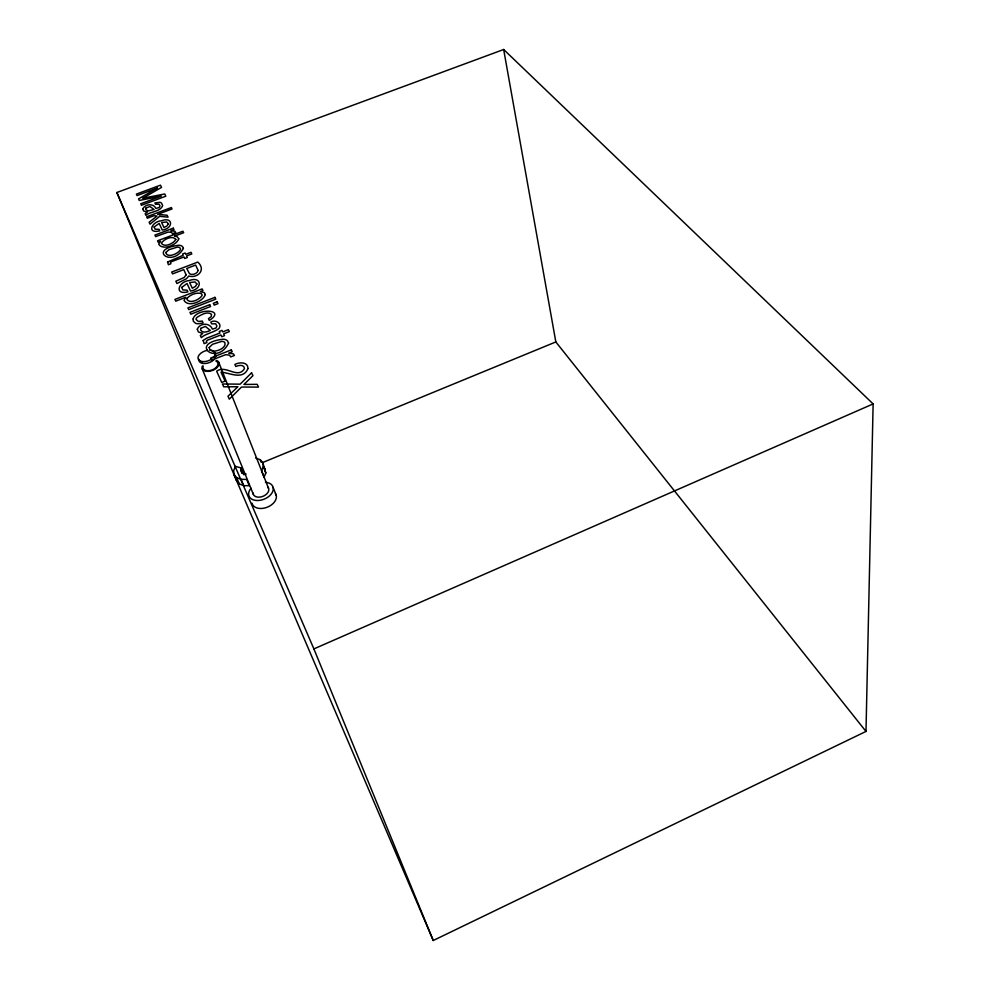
<?xml version="1.0" encoding="UTF-8"?>
<svg xmlns="http://www.w3.org/2000/svg" width="990" height="990" viewBox="0 0 990 990"><rect width="100%" height="100%" fill="white"/><g stroke="black" fill="none" stroke-linecap="round" stroke-linejoin="round"><path stroke-width="1.49" d="M865.99 731.424L873.13 403.92L503.663 49.5L116.87 192.506L233.888 474.358L433.249 940.5L865.99 731.424L555.836 341.946L503.663 49.5M246.126 474.111L241.746 472.44L240.892 467.899L235.496 466.352L233.652 470.584L234.048 474.544L236.66 480.831L239.271 483.912L243.689 485.632L249.257 485.706L246.683 479.407L241.102 479.333L236.66 477.625L234.048 474.544M262.833 462.714L265.815 472.96L264.058 477.217L261.558 470.894L263.34 466.637L262.833 462.714L260.172 459.694L255.742 458.048M433.249 940.5L313.892 648.908L873.13 403.92M262.387 462.639L555.836 341.946M263.538 467.008L265.308 469.025M116.87 192.506L313.892 648.908M236.66 477.625L239.271 483.912M241.102 479.333L243.689 485.632M202.22 368.874L253.403 494.468M241.325 468.542L243.899 474.829L240.892 467.899M241.003 469.607L242.55 473.381M240.966 470.646L241.993 473.158M218.74 362.328L268.488 488.206M263.34 466.637L265.815 472.96M260.172 459.694L261.162 462.219M273.141 487.464L276.284 495.47M236.387 478.195L236.66 480.831M275.369 493.478A12.771 8.415 -21.5 0 1 267.572 507.078A12.771 8.415 -21.5 0 1 252.017 503.18M216.55 360.41A8.885 5.198 -20.3 0 1 218.345 365.916A8.885 5.198 -20.3 0 1 210.412 371.064L208.197 371.374A8.885 5.198 -20.3 0 1 202.282 366.065M267.659 487.055A8.168 5.346 -21.5 0 1 267.832 492.599A8.168 5.346 -21.5 0 1 261.1 496.893L259.058 497.166A8.168 5.346 -21.5 0 1 253.106 493.094M215.857 361.004A7.871 4.604 -20.3 0 1 216.637 366.981A7.871 4.604 -20.3 0 1 207.232 370.706A7.871 4.604 -20.3 0 1 203.222 366.003M265.431 482.303A12.845 8.403 -21.5 0 1 272.002 492.958A12.845 8.403 -21.5 0 1 254.492 500.21A12.845 8.403 -21.5 0 1 251.064 488.243M201.911 362.402A7.908 4.591 -20.2 0 1 199.992 360.682M214.422 351.858A8.947 5.185 -20.2 0 1 213.518 357.44M211.971 358.825A8.947 5.185 -20.2 0 1 198.347 359.321A8.947 5.185 -20.2 0 1 207.516 350.299M209.682 350.126A8.947 5.185 -20.2 0 1 213.258 350.93M214.013 352.848A8.935 5.185 -20.2 0 1 215.87 356.375M215.35 357.873A8.935 5.185 -20.2 0 1 205.314 363.528A8.935 5.185 -20.2 0 1 198.829 359.172M197.307 329.187L198.334 331.922L202.715 333.494L200.327 335.499L201.329 337.652C205.091 333.754 213.679 332.689 219.124 328.371C222.441 323.247 215.028 319.151 210.821 322.096L211.637 323.841L215.647 323.767L216.934 326.081L215.969 328.049L212.38 329.125C209.843 322.369 199.757 322.913 197.307 329.187M228.591 343.072C217.194 366.634 187.927 343.258 223.307 339.199A9.096 5.247 -19.7 0 1 227.49 340.845L228.591 343.072M186.095 274.849L184.202 277.472L175.861 281.197L176.913 283.511L186.467 278.735L188.731 276.049C197.394 278.586 206.564 270.022 197.802 262.065L171.715 272.04L172.557 273.896L183.781 269.602L186.095 274.849M183.41 248.403C172.223 268.339 147.003 249.233 178.806 245.273A8.267 4.319 -19.2 0 1 182.506 246.56L183.41 248.403M142.808 208.84L143.587 210.969L147.337 212.108L145.159 213.741L145.951 215.399C149.527 211.464 160.219 212.157 162.694 205.586L161.432 202.975L159.959 202.269L154.886 202.95L155.517 204.299L159.019 204.15L160.034 205.945L159.105 207.516L155.937 208.445C153.425 202.95 145.258 204.014 142.808 208.84M181.715 287.422L182.816 289.909L187.085 290.157L187.877 291.877C173.46 295.354 179.103 281.098 189.09 280.615C201.997 275.567 202.715 289.389 190.526 291.023L187.023 283.474L181.715 287.422M178.769 238.8C176.628 245.248 162.533 250.767 158.66 244.122L160.578 241.337L158.202 242.241L157.546 240.793L182.927 231.215L183.657 232.712L174.488 236.177L177.086 236.635L178.769 238.8M198.099 270.456C197.48 273.735 192.332 275.468 189.548 273.822L186.739 268.463L195.661 265.06L198.099 270.456M209.187 347.552C209.954 355.286 227.947 348.777 224.668 342.305A5.037 2.908 -19.7 0 0 221.587 341.439L212.516 344.297L209.187 347.552M205.314 294.525C203.235 301.492 187.939 307.89 184.016 300.267L185.736 297.309L175.725 301.17L174.945 299.401L202.146 288.907L202.95 290.602L200.376 291.592L204.249 292.594L205.314 294.525M193.124 318.941L193.285 321.144L195.451 323.247A7.363 4.133 -19.7 0 0 199.398 323.668L203.099 322.864L202.269 321.057L198.334 321.49L196.032 319.423A4.418 2.475 -19.7 0 1 197.27 317.184C201.081 314.894 207.492 310.835 211.526 314.35L211.179 316.689L208.469 318.644L209.311 320.438C227.254 308.892 195.884 307.89 193.124 318.941M154.131 226.982L155.108 229.173L159.081 229.333L159.774 230.831C146.124 234.098 152.064 221.253 161.184 220.857C173.349 216.154 173.572 228.579 162.261 230.051L159.18 223.418L154.131 226.982M165.813 252.5C167.038 258.724 178.918 253.576 180.588 249.282L179.92 247.834A4.579 2.401 -19.2 0 0 177.185 247.166L168.919 249.715L165.813 252.5M196.899 283.994L195.451 286.432L192.295 288.238L189.635 282.534L195.03 281.952L196.899 283.994M175.812 239.407C173.856 243.392 164.117 248.02 161.407 243.206C163.672 239.233 172.569 235.001 175.812 239.407M168.362 223.74L166.951 225.93L163.969 227.564L161.63 222.54L166.679 221.958L168.362 223.74M187.085 298.275L186.838 299.19C189.808 304.425 200.017 299.5 202.183 295.243L201.378 293.572C196.515 292.075 190.476 294.661 187.085 298.275M247.97 368.552C243.045 380.568 229.668 372.686 221.005 372.166L225.101 381.113L221.735 382.449L216.649 371.213C225.794 364.308 237.885 379.702 244.481 368.577C244.283 364.122 238.541 365.199 235.83 366.498L234.853 364.444C239.209 362.031 248.106 361.709 247.97 368.552M203.16 340.498L204.15 343.641L206.861 342.577L206.365 341.092L207.603 340.127L220.881 334.917L221.735 336.724L224.532 335.635L223.666 333.816L229.321 331.601L228.393 329.682L222.75 331.897L222.02 330.375L219.248 331.464L219.966 332.986L206.526 338.258L203.16 340.498M200.809 328.346L200.611 330.078C202.74 333.568 207.405 331.774 210.288 330.425L205.388 326.428L200.809 328.346M167.57 262.016L168.387 264.701L170.899 263.736L170.478 262.474L171.654 261.62L183.967 256.93L184.697 258.477L187.283 257.487L186.541 255.94L191.8 253.947L191.008 252.314L185.761 254.306L185.142 253.007L182.568 253.985L183.187 255.284L167.57 262.016M145.901 208.098L145.641 209.472L148.017 210.957L154.056 209.509L149.96 206.477L145.901 208.098M251.571 372.822L240.162 384.157L222.441 383.996L223.703 386.793L237.872 386.743L227.985 396.223L229.309 399.168L241.523 387.041L258.501 387.115L257.153 384.33L243.936 384.454L252.957 375.68L251.571 372.822M159.699 216.315L150.022 224.173L149.143 222.243L157.002 216.055L154.094 215.684L147.324 218.221L146.668 216.785L171.344 207.554L172.025 208.964L157.695 214.335L167.162 215.276L168.065 217.169L159.699 216.315M157.398 188.001L138.563 198.879L139.268 200.45L161.321 196.144L140.766 203.754L141.459 205.276L165.825 196.193L164.748 193.966L142.671 198.285L161.543 187.382L160.467 185.167L136.397 194.102L137.066 195.587L157.398 188.001M231.326 349.891L210.684 358.046L211.588 360.038L225.658 354.705L229.482 355.076L230.744 356.92L234.42 355.46L233.306 353.826L228.653 353.17L232.217 351.759L231.326 349.891M214.941 297.359L187.927 307.841L188.744 309.635L215.795 299.141L214.941 297.359M209.682 304.697L189.981 312.357L190.81 314.201L210.548 306.529L209.682 304.697M217.095 301.826L213.345 303.274L214.224 305.106L217.986 303.645L217.095 301.826M173.299 228.158L154.96 235.063L155.653 236.61L168.151 232.081L171.468 232.279L172.483 233.714L175.75 232.477L174.846 231.215L170.825 230.806L173.993 229.606L173.299 228.158"/></g></svg>
